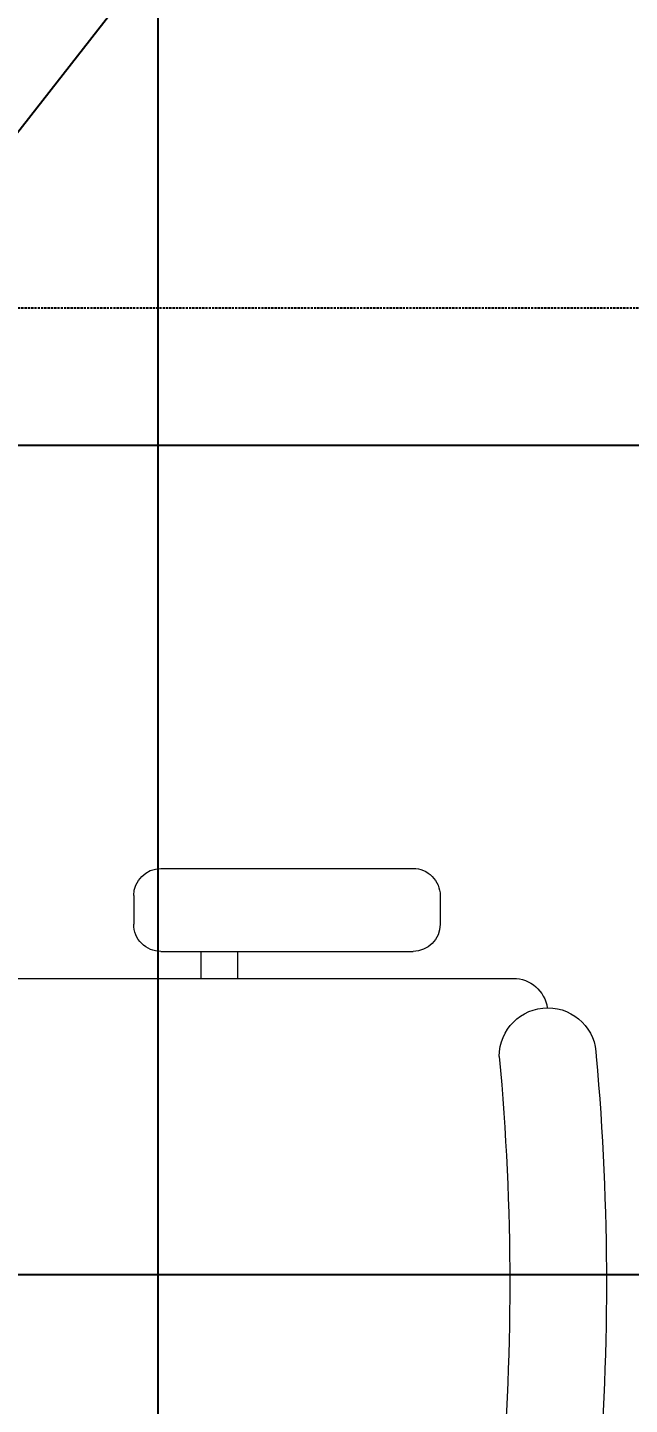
# Model space of a CAD drawing. Extents: x -178977 to 231842, y -29287 to 19916.
# Drawn here: x 25721 to 26157, y 6816 to 7812 of the extents above; entities that cross this region are included whole.
import ezdxf
from ezdxf import colors
from ezdxf.entities.mleader import LeaderData, LeaderLine
from ezdxf.math import Vec2, Vec3

# ---------------------------------------------------------------- set-up
doc = ezdxf.new("R2010")
doc.units = 0
doc.header["$LTSCALE"] = 0.25
doc.linetypes.add('DASHDOT', pattern=[25.4, 12.7, -6.35, 0, -6.35])
doc.linetypes.add('HIDDEN', pattern=[9.525, 6.35, -3.175])
doc.layers.add('01-First Floor-FUR$0$FALSE CEILING', color=251, linetype='Continuous')
for name, color, linetype, lineweight in [('01-First Floor-FUR$0$LOADING', 253, 'Continuous', 5), ('E-LITE-CIRC', 6, 'Continuous', 25), ('E-LITE-CLNG-CNDT', 6, 'DASHDOT', 35), ('E-POWR-FLOR-CNDT', 6, 'HIDDEN', 25)]:
    doc.layers.add(name, color=color, linetype=linetype, lineweight=lineweight)
doc.styles.add('DC_SIMPLEX', font='SIMPLEX.shx', dxfattribs={"width": 0.7})

# ---------------------------------------------------------------- blocks, each defined once
blk = doc.blocks.new('01-First Floor-FUR$0$GF21018-P')
at = {"color": 0}
for p, q in [((-0.2207, 0.47563), (-0.2207, 0.0675)), ((-0.2806, 0.34221), (-0.25983, 0.34221)), ((-0.30021, 0.32259), (-0.30021, 0.14)), ((-0.24021, 0.32259), (-0.24021, 0.14)), ((-0.24021, 0.29372), (-0.2207, 0.29372)), ((-0.24021, 0.26708), (-0.2207, 0.26708)), ((-0.2806, 0.12039), (-0.25983, 0.12039))]:
    blk.add_line(p, q, dxfattribs=at)
for centre, radius, start, end in [((-0.2806, 0.32259), 0.01962, 90, 180), ((-0.25983, 0.32259), 0.01962, 360, 90), ((-0.2806, 0.14), 0.01962, 180, 270), ((-0.25983, 0.14), 0.01962, 270, 360), ((-0.16429, 0.0425), 0.03511, 90, 270), ((0, 1.84674), 1.77674, 264.69456, 275.30527), ((-0.1957, 0.0675), 0.025, 180, 261.47208), ((0, 1.83136), 1.83136, 264.85322, 275.14698)]:
    blk.add_arc(centre, radius, start, end, dxfattribs=at)
blk = doc.blocks.new('01-First Floor-FUR')
at = {"layer": '01-First Floor-FUR$0$FALSE CEILING', "linetype": 'Continuous'}
for p, q in [((25815.56, 5110), (25815.56, 8610)), ((25215.56, 7510), (29215.56, 7510)), ((25215.56, 6910), (29215.56, 6910))]:
    blk.add_line(p, q, dxfattribs=at)
at = {"layer": '01-First Floor-FUR$0$LOADING', "extrusion": (7.77426e-06, 2.24021e-05, 1), "xscale": -1000, "yscale": 1000.000000000001, "zscale": 1000, "rotation": 90.00141075505213}
blk.add_blockref('01-First Floor-FUR$0$GF21018-P', (26140.04, 6903.57, 0.26), dxfattribs=at)
blk = doc.blocks.new('ARR0W')
at = {"color": 45}
blk.add_ellipse((0, 0), major_axis=(0.4, 0), ratio=0.4, dxfattribs=at)
at = {"color": 45, "ltscale": 0.5}
blk.add_solid([(-1.4, 0.1667), (-0.4, 0), (-1.4, -0.1667)], dxfattribs=at)

msp = doc.modelspace()

# ---------------------------------------------------------------- linework, layer by layer
at = {"layer": 'E-POWR-FLOR-CNDT'}
msp.add_lwpolyline([(25339.31, 7733.14), (25433.76, 7638.69, 0.198912), (25504.47, 7609.4), (28868.18, 7609.4, -0.414214), (28968.18, 7509.4), (28968.18, 7380.31), (29065.56, 7260.23)], format="xyb", dxfattribs=at)

# ---------------------------------------------------------------- block references
at = {"layer": 'E-LITE-CLNG-CNDT'}
msp.add_blockref('01-First Floor-FUR', (0, 0), dxfattribs=at)

# ---------------------------------------------------------------- leaders
at = {"layer": 'E-LITE-CIRC'}
ml = msp.add_multileader_mtext('Standard', dxfattribs=at)
ml.set_content('{\\Fdc_el_romans|c0;\\W0.8;TO\\Fromans|c0; \\Fsimplex|c0;PP-\\Fdc_el_romans|c0;F1\\Fsimplex|c0;/M49}', color=256, style='DC_SIMPLEX')
ml.set_leader_properties()
ml.set_arrow_properties(name='ARR0W')
ml.build(insert=Vec2(0, 0))
ml.multileader.update_dxf_attribs({"dogleg_length": 200, "arrow_head_size": 140, "scale": 100})
ctx = ml.context
ctx.base_point, ctx.scale, ctx.char_height, ctx.arrow_head_size, ctx.landing_gap_size, ctx.plane_origin, ctx.plane_x_axis, ctx.plane_y_axis = Vec3(26084.24, 8070.36, 0), 100, 200, 140, 140, Vec3(12871.92, 745.27, 0), Vec3(1, -0.000001, 0), Vec3(0.000001, 1, 0)
notes = []
notes.append((ctx, [(1, (1, 1, 0), (25975.45, 8070.36, 0), (1, -0.000001, 0), 108.79, [(0, [(25215.56, 7100.73, 0)], 0, [])])]))
ctx.mtext.insert, ctx.mtext.text_direction, ctx.mtext.rotation, ctx.mtext.flow_direction = Vec3(26224.24, 8203.7, 0), Vec3(1, -0.000001, 0), 6.283185, 5
for ctx, leaders in notes:
    for number, flags, end, landing, length, lines in leaders:
        leader = LeaderData()
        leader.index, (leader.has_last_leader_line, leader.has_dogleg_vector, leader.attachment_direction) = number, flags
        leader.last_leader_point, leader.dogleg_vector, leader.dogleg_length = Vec3(end), Vec3(landing), length
        for number, points, colour, breaks in lines:
            line = LeaderLine()
            line.index, line.vertices, line.color, line.breaks = number, Vec3.list(points), colors.encode_raw_color(colour), breaks
            leader.lines.append(line)
        ctx.leaders.append(leader)

doc.saveas('drawing.dxf')
